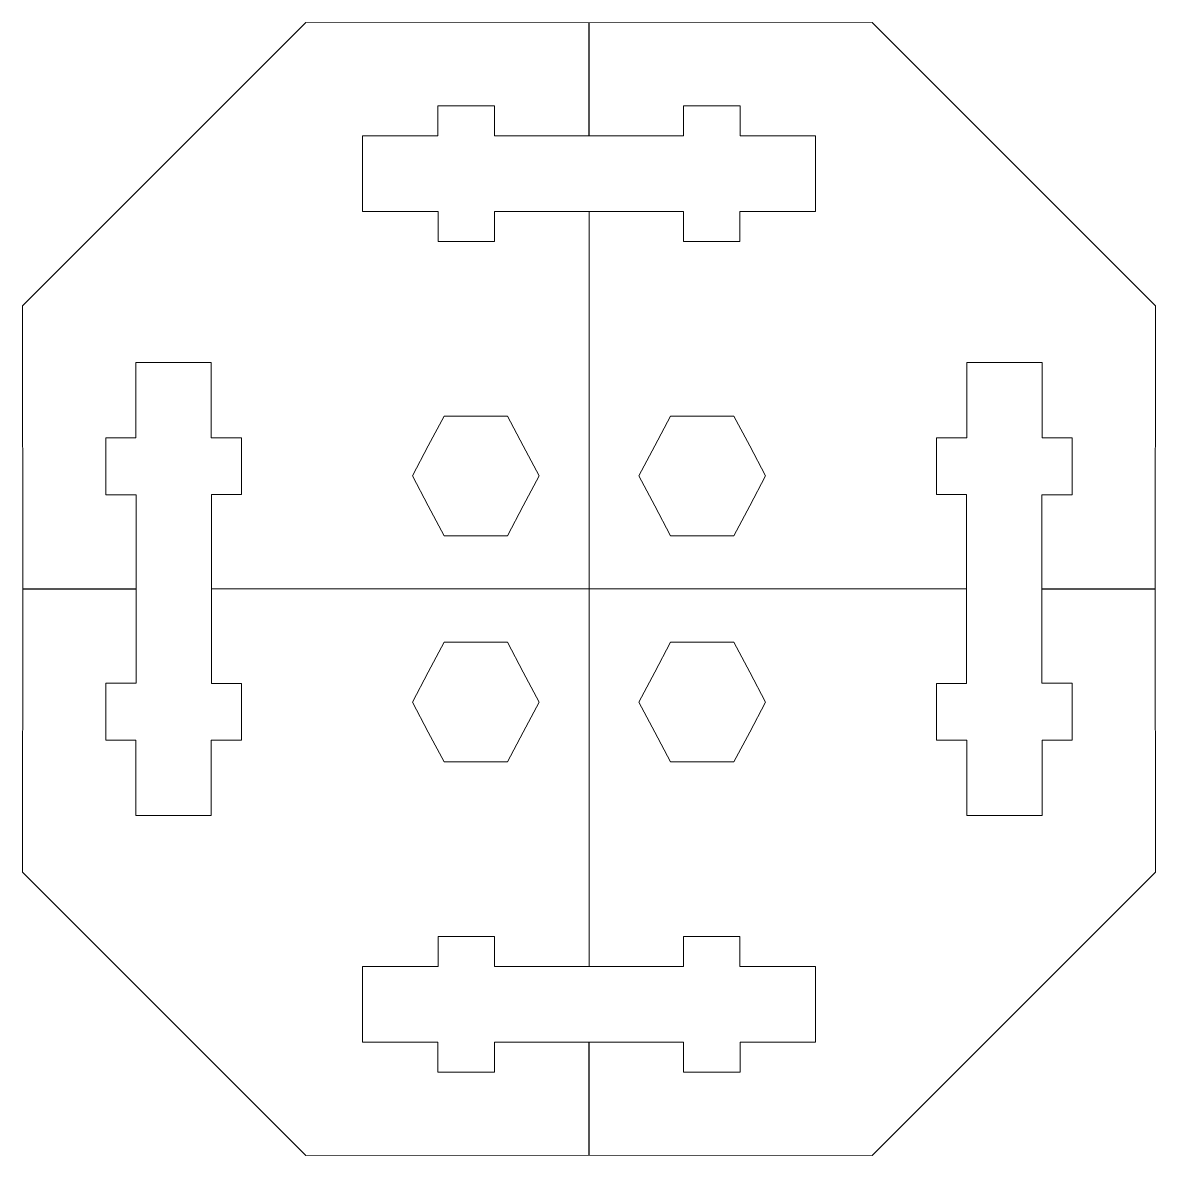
# Model space of a CAD drawing. Header units: millimetres. Extents: x 198 to 2216, y -826 to 151.
# Drawn here: x 1177.5 to 1237.5, y -771.7 to -711.7 of the extents above; entities that cross this region are included whole.
import ezdxf

# ---------------------------------------------------------------- set-up
doc = ezdxf.new("R2010")
doc.units = ezdxf.units.MM
doc.header["$MEASUREMENT"] = 0
doc.layers.add('Layer 1', color=7, linetype='Continuous')

msp = doc.modelspace()

# ---------------------------------------------------------------- linework, layer by layer
at = {"layer": 'Layer 1', "color": 250, "lineweight": 18}
for points, knots in [([(1192.4647, -711.7179), (1192.4647, -711.7179), (1177.4745, -726.7169), (1177.4745, -726.7169), (1177.4745, -726.7169), (1177.4777, -741.7169), (1177.4777, -741.7169), (1177.4777, -741.7169), (1183.4791, -741.7169), (1183.4791, -741.7169), (1183.4791, -741.7169), (1183.4791, -736.7176), (1183.4791, -736.7176), (1183.4791, -736.7176), (1181.8851, -736.7176), (1181.8851, -736.7176), (1181.8851, -736.7176), (1181.8785, -733.7079), (1181.8785, -733.7079), (1181.8785, -733.7079), (1183.476, -733.7079), (1183.476, -733.7079), (1183.476, -733.7079), (1183.476, -729.7091), (1183.476, -729.7091), (1183.476, -729.7091), (1187.4648, -729.7091), (1187.4648, -729.7091), (1187.4648, -729.7091), (1187.4648, -733.711), (1187.4648, -733.711), (1187.4648, -733.711), (1189.0656, -733.711), (1189.0656, -733.711), (1189.0656, -733.711), (1189.0688, -736.704), (1189.0688, -736.704), (1189.0688, -736.704), (1187.4717, -736.704), (1187.4717, -736.704), (1187.4717, -736.704), (1187.4717, -741.7081), (1187.4717, -741.7081), (1187.4717, -741.7081), (1207.4679, -741.7081), (1207.4679, -741.7081), (1207.4679, -741.7081), (1207.4679, -721.7122), (1207.4679, -721.7122), (1207.4679, -721.7122), (1202.468, -721.7122), (1202.468, -721.7122), (1202.468, -721.7122), (1202.468, -723.3098), (1202.468, -723.3098), (1202.468, -723.3098), (1199.4748, -723.3098), (1199.4748, -723.3098), (1199.4748, -723.3098), (1199.4748, -721.7124), (1199.4748, -721.7124), (1199.4748, -721.7124), (1195.4762, -721.7124), (1195.4762, -721.7124), (1195.4762, -721.7124), (1195.4762, -717.7105), (1195.4762, -717.7105), (1195.4762, -717.7105), (1199.4649, -717.7105), (1199.4649, -717.7105), (1199.4649, -717.7105), (1199.4649, -716.1166), (1199.4649, -716.1166), (1199.4649, -716.1166), (1202.4648, -716.1166), (1202.4648, -716.1166), (1202.4648, -716.1166), (1202.4648, -717.7173), (1202.4648, -717.7173), (1202.4648, -717.7173), (1207.4623, -717.7173), (1207.4623, -717.7173), (1207.4623, -717.7173), (1207.4623, -711.7228), (1207.4623, -711.7228), (1207.4623, -711.7228), (1192.4647, -711.7179), (1192.4647, -711.7179)], [0, 0, 0, 0, 0.0344828, 0.0344828, 0.0344828, 0.0689655, 0.0689655, 0.0689655, 0.1034483, 0.1034483, 0.1034483, 0.137931, 0.137931, 0.137931, 0.1724138, 0.1724138, 0.1724138, 0.2068966, 0.2068966, 0.2068966, 0.2413793, 0.2413793, 0.2413793, 0.2758621, 0.2758621, 0.2758621, 0.3103448, 0.3103448, 0.3103448, 0.3448276, 0.3448276, 0.3448276, 0.3793103, 0.3793103, 0.3793103, 0.4137931, 0.4137931, 0.4137931, 0.4482759, 0.4482759, 0.4482759, 0.4827586, 0.4827586, 0.4827586, 0.5172414, 0.5172414, 0.5172414, 0.5517241, 0.5517241, 0.5517241, 0.5862069, 0.5862069, 0.5862069, 0.6206897, 0.6206897, 0.6206897, 0.6551724, 0.6551724, 0.6551724, 0.6896552, 0.6896552, 0.6896552, 0.7241379, 0.7241379, 0.7241379, 0.7586207, 0.7586207, 0.7586207, 0.7931034, 0.7931034, 0.7931034, 0.8275862, 0.8275862, 0.8275862, 0.862069, 0.862069, 0.862069, 0.8965517, 0.8965517, 0.8965517, 0.9310345, 0.9310345, 0.9310345, 0.9655172, 0.9655172, 0.9655172, 1, 1, 1, 1]), ([(1222.4711, -711.7179), (1222.4711, -711.7179), (1237.4613, -726.7169), (1237.4613, -726.7169), (1237.4613, -726.7169), (1237.4581, -741.7169), (1237.4581, -741.7169), (1237.4581, -741.7169), (1231.4567, -741.7169), (1231.4567, -741.7169), (1231.4567, -741.7169), (1231.4567, -736.7176), (1231.4567, -736.7176), (1231.4567, -736.7176), (1233.0507, -736.7176), (1233.0507, -736.7176), (1233.0507, -736.7176), (1233.0573, -733.7079), (1233.0573, -733.7079), (1233.0573, -733.7079), (1231.4598, -733.7079), (1231.4598, -733.7079), (1231.4598, -733.7079), (1231.4598, -729.7091), (1231.4598, -729.7091), (1231.4598, -729.7091), (1227.471, -729.7091), (1227.471, -729.7091), (1227.471, -729.7091), (1227.471, -733.711), (1227.471, -733.711), (1227.471, -733.711), (1225.8702, -733.711), (1225.8702, -733.711), (1225.8702, -733.711), (1225.867, -736.704), (1225.867, -736.704), (1225.867, -736.704), (1227.4641, -736.704), (1227.4641, -736.704), (1227.4641, -736.704), (1227.4641, -741.7081), (1227.4641, -741.7081), (1227.4641, -741.7081), (1207.4679, -741.7081), (1207.4679, -741.7081), (1207.4679, -741.7081), (1207.4679, -721.7122), (1207.4679, -721.7122), (1207.4679, -721.7122), (1212.4678, -721.7122), (1212.4678, -721.7122), (1212.4678, -721.7122), (1212.4678, -723.3098), (1212.4678, -723.3098), (1212.4678, -723.3098), (1215.461, -723.3098), (1215.461, -723.3098), (1215.461, -723.3098), (1215.461, -721.7124), (1215.461, -721.7124), (1215.461, -721.7124), (1219.4596, -721.7124), (1219.4596, -721.7124), (1219.4596, -721.7124), (1219.4596, -717.7105), (1219.4596, -717.7105), (1219.4596, -717.7105), (1215.4709, -717.7105), (1215.4709, -717.7105), (1215.4709, -717.7105), (1215.4709, -716.1166), (1215.4709, -716.1166), (1215.4709, -716.1166), (1212.471, -716.1166), (1212.471, -716.1166), (1212.471, -716.1166), (1212.471, -717.7173), (1212.471, -717.7173), (1212.471, -717.7173), (1207.4735, -717.7173), (1207.4735, -717.7173), (1207.4735, -717.7173), (1207.4735, -711.7228), (1207.4735, -711.7228), (1207.4735, -711.7228), (1222.4711, -711.7179), (1222.4711, -711.7179)], [0, 0, 0, 0, 0.0344828, 0.0344828, 0.0344828, 0.0689655, 0.0689655, 0.0689655, 0.1034483, 0.1034483, 0.1034483, 0.137931, 0.137931, 0.137931, 0.1724138, 0.1724138, 0.1724138, 0.2068966, 0.2068966, 0.2068966, 0.2413793, 0.2413793, 0.2413793, 0.2758621, 0.2758621, 0.2758621, 0.3103448, 0.3103448, 0.3103448, 0.3448276, 0.3448276, 0.3448276, 0.3793103, 0.3793103, 0.3793103, 0.4137931, 0.4137931, 0.4137931, 0.4482759, 0.4482759, 0.4482759, 0.4827586, 0.4827586, 0.4827586, 0.5172414, 0.5172414, 0.5172414, 0.5517241, 0.5517241, 0.5517241, 0.5862069, 0.5862069, 0.5862069, 0.6206897, 0.6206897, 0.6206897, 0.6551724, 0.6551724, 0.6551724, 0.6896552, 0.6896552, 0.6896552, 0.7241379, 0.7241379, 0.7241379, 0.7586207, 0.7586207, 0.7586207, 0.7931034, 0.7931034, 0.7931034, 0.8275862, 0.8275862, 0.8275862, 0.862069, 0.862069, 0.862069, 0.8965517, 0.8965517, 0.8965517, 0.9310345, 0.9310345, 0.9310345, 0.9655172, 0.9655172, 0.9655172, 1, 1, 1, 1]), ([(1199.7959, -738.8881), (1199.7959, -738.8881), (1198.9584, -737.3036), (1198.9584, -737.3036), (1198.9584, -737.3036), (1198.1209, -735.7191), (1198.1209, -735.7191), (1198.1209, -735.7191), (1198.9584, -734.1346), (1198.9584, -734.1346), (1198.9584, -734.1346), (1199.7959, -732.5501), (1199.7959, -732.5501), (1199.7959, -732.5501), (1201.4709, -732.5501), (1201.4709, -732.5501), (1201.4709, -732.5501), (1203.1459, -732.5501), (1203.1459, -732.5501), (1203.1459, -732.5501), (1203.9834, -734.1346), (1203.9834, -734.1346), (1203.9834, -734.1346), (1204.8209, -735.7191), (1204.8209, -735.7191), (1204.8209, -735.7191), (1203.9834, -737.3036), (1203.9834, -737.3036), (1203.9834, -737.3036), (1203.1459, -738.8881), (1203.1459, -738.8881), (1203.1459, -738.8881), (1201.4709, -738.8881), (1201.4709, -738.8881), (1201.4709, -738.8881), (1199.7959, -738.8881), (1199.7959, -738.8881)], [0, 0, 0, 0, 0.0833333, 0.0833333, 0.0833333, 0.1666667, 0.1666667, 0.1666667, 0.25, 0.25, 0.25, 0.3333333, 0.3333333, 0.3333333, 0.4166667, 0.4166667, 0.4166667, 0.5, 0.5, 0.5, 0.5833333, 0.5833333, 0.5833333, 0.6666667, 0.6666667, 0.6666667, 0.75, 0.75, 0.75, 0.8333333, 0.8333333, 0.8333333, 0.9166667, 0.9166667, 0.9166667, 1, 1, 1, 1]), ([(1215.1399, -738.8881), (1215.1399, -738.8881), (1215.9774, -737.3036), (1215.9774, -737.3036), (1215.9774, -737.3036), (1216.8149, -735.7191), (1216.8149, -735.7191), (1216.8149, -735.7191), (1215.9774, -734.1346), (1215.9774, -734.1346), (1215.9774, -734.1346), (1215.1399, -732.5501), (1215.1399, -732.5501), (1215.1399, -732.5501), (1213.4649, -732.5501), (1213.4649, -732.5501), (1213.4649, -732.5501), (1211.7899, -732.5501), (1211.7899, -732.5501), (1211.7899, -732.5501), (1210.9524, -734.1346), (1210.9524, -734.1346), (1210.9524, -734.1346), (1210.1149, -735.7191), (1210.1149, -735.7191), (1210.1149, -735.7191), (1210.9524, -737.3036), (1210.9524, -737.3036), (1210.9524, -737.3036), (1211.7899, -738.8881), (1211.7899, -738.8881), (1211.7899, -738.8881), (1213.4649, -738.8881), (1213.4649, -738.8881), (1213.4649, -738.8881), (1215.1399, -738.8881), (1215.1399, -738.8881)], [0, 0, 0, 0, 0.0833333, 0.0833333, 0.0833333, 0.1666667, 0.1666667, 0.1666667, 0.25, 0.25, 0.25, 0.3333333, 0.3333333, 0.3333333, 0.4166667, 0.4166667, 0.4166667, 0.5, 0.5, 0.5, 0.5833333, 0.5833333, 0.5833333, 0.6666667, 0.6666667, 0.6666667, 0.75, 0.75, 0.75, 0.8333333, 0.8333333, 0.8333333, 0.9166667, 0.9166667, 0.9166667, 1, 1, 1, 1]), ([(1192.4647, -771.6983), (1192.4647, -771.6983), (1177.4745, -756.6993), (1177.4745, -756.6993), (1177.4745, -756.6993), (1177.4777, -741.6993), (1177.4777, -741.6993), (1177.4777, -741.6993), (1183.4791, -741.6993), (1183.4791, -741.6993), (1183.4791, -741.6993), (1183.4791, -746.6986), (1183.4791, -746.6986), (1183.4791, -746.6986), (1181.8851, -746.6986), (1181.8851, -746.6986), (1181.8851, -746.6986), (1181.8785, -749.7083), (1181.8785, -749.7083), (1181.8785, -749.7083), (1183.476, -749.7083), (1183.476, -749.7083), (1183.476, -749.7083), (1183.476, -753.7071), (1183.476, -753.7071), (1183.476, -753.7071), (1187.4648, -753.7071), (1187.4648, -753.7071), (1187.4648, -753.7071), (1187.4648, -749.7052), (1187.4648, -749.7052), (1187.4648, -749.7052), (1189.0656, -749.7052), (1189.0656, -749.7052), (1189.0656, -749.7052), (1189.0688, -746.7122), (1189.0688, -746.7122), (1189.0688, -746.7122), (1187.4717, -746.7122), (1187.4717, -746.7122), (1187.4717, -746.7122), (1187.4717, -741.7081), (1187.4717, -741.7081), (1187.4717, -741.7081), (1207.4679, -741.7081), (1207.4679, -741.7081), (1207.4679, -741.7081), (1207.4679, -761.704), (1207.4679, -761.704), (1207.4679, -761.704), (1202.468, -761.704), (1202.468, -761.704), (1202.468, -761.704), (1202.468, -760.1064), (1202.468, -760.1064), (1202.468, -760.1064), (1199.4748, -760.1064), (1199.4748, -760.1064), (1199.4748, -760.1064), (1199.4748, -761.7038), (1199.4748, -761.7038), (1199.4748, -761.7038), (1195.4762, -761.7038), (1195.4762, -761.7038), (1195.4762, -761.7038), (1195.4762, -765.7057), (1195.4762, -765.7057), (1195.4762, -765.7057), (1199.4649, -765.7057), (1199.4649, -765.7057), (1199.4649, -765.7057), (1199.4649, -767.2996), (1199.4649, -767.2996), (1199.4649, -767.2996), (1202.4648, -767.2996), (1202.4648, -767.2996), (1202.4648, -767.2996), (1202.4648, -765.6989), (1202.4648, -765.6989), (1202.4648, -765.6989), (1207.4623, -765.6989), (1207.4623, -765.6989), (1207.4623, -765.6989), (1207.4623, -771.6934), (1207.4623, -771.6934), (1207.4623, -771.6934), (1192.4647, -771.6983), (1192.4647, -771.6983)], [0, 0, 0, 0, 0.0344828, 0.0344828, 0.0344828, 0.0689655, 0.0689655, 0.0689655, 0.1034483, 0.1034483, 0.1034483, 0.137931, 0.137931, 0.137931, 0.1724138, 0.1724138, 0.1724138, 0.2068966, 0.2068966, 0.2068966, 0.2413793, 0.2413793, 0.2413793, 0.2758621, 0.2758621, 0.2758621, 0.3103448, 0.3103448, 0.3103448, 0.3448276, 0.3448276, 0.3448276, 0.3793103, 0.3793103, 0.3793103, 0.4137931, 0.4137931, 0.4137931, 0.4482759, 0.4482759, 0.4482759, 0.4827586, 0.4827586, 0.4827586, 0.5172414, 0.5172414, 0.5172414, 0.5517241, 0.5517241, 0.5517241, 0.5862069, 0.5862069, 0.5862069, 0.6206897, 0.6206897, 0.6206897, 0.6551724, 0.6551724, 0.6551724, 0.6896552, 0.6896552, 0.6896552, 0.7241379, 0.7241379, 0.7241379, 0.7586207, 0.7586207, 0.7586207, 0.7931034, 0.7931034, 0.7931034, 0.8275862, 0.8275862, 0.8275862, 0.862069, 0.862069, 0.862069, 0.8965517, 0.8965517, 0.8965517, 0.9310345, 0.9310345, 0.9310345, 0.9655172, 0.9655172, 0.9655172, 1, 1, 1, 1]), ([(1222.4711, -771.6983), (1222.4711, -771.6983), (1237.4613, -756.6993), (1237.4613, -756.6993), (1237.4613, -756.6993), (1237.4581, -741.6993), (1237.4581, -741.6993), (1237.4581, -741.6993), (1231.4567, -741.6993), (1231.4567, -741.6993), (1231.4567, -741.6993), (1231.4567, -746.6986), (1231.4567, -746.6986), (1231.4567, -746.6986), (1233.0507, -746.6986), (1233.0507, -746.6986), (1233.0507, -746.6986), (1233.0573, -749.7083), (1233.0573, -749.7083), (1233.0573, -749.7083), (1231.4598, -749.7083), (1231.4598, -749.7083), (1231.4598, -749.7083), (1231.4598, -753.7071), (1231.4598, -753.7071), (1231.4598, -753.7071), (1227.471, -753.7071), (1227.471, -753.7071), (1227.471, -753.7071), (1227.471, -749.7052), (1227.471, -749.7052), (1227.471, -749.7052), (1225.8702, -749.7052), (1225.8702, -749.7052), (1225.8702, -749.7052), (1225.867, -746.7122), (1225.867, -746.7122), (1225.867, -746.7122), (1227.4641, -746.7122), (1227.4641, -746.7122), (1227.4641, -746.7122), (1227.4641, -741.7081), (1227.4641, -741.7081), (1227.4641, -741.7081), (1207.4679, -741.7081), (1207.4679, -741.7081), (1207.4679, -741.7081), (1207.4679, -761.704), (1207.4679, -761.704), (1207.4679, -761.704), (1212.4678, -761.704), (1212.4678, -761.704), (1212.4678, -761.704), (1212.4678, -760.1064), (1212.4678, -760.1064), (1212.4678, -760.1064), (1215.461, -760.1064), (1215.461, -760.1064), (1215.461, -760.1064), (1215.461, -761.7038), (1215.461, -761.7038), (1215.461, -761.7038), (1219.4596, -761.7038), (1219.4596, -761.7038), (1219.4596, -761.7038), (1219.4596, -765.7057), (1219.4596, -765.7057), (1219.4596, -765.7057), (1215.4709, -765.7057), (1215.4709, -765.7057), (1215.4709, -765.7057), (1215.4709, -767.2996), (1215.4709, -767.2996), (1215.4709, -767.2996), (1212.471, -767.2996), (1212.471, -767.2996), (1212.471, -767.2996), (1212.471, -765.6989), (1212.471, -765.6989), (1212.471, -765.6989), (1207.4735, -765.6989), (1207.4735, -765.6989), (1207.4735, -765.6989), (1207.4735, -771.6934), (1207.4735, -771.6934), (1207.4735, -771.6934), (1222.4711, -771.6983), (1222.4711, -771.6983)], [0, 0, 0, 0, 0.0344828, 0.0344828, 0.0344828, 0.0689655, 0.0689655, 0.0689655, 0.1034483, 0.1034483, 0.1034483, 0.137931, 0.137931, 0.137931, 0.1724138, 0.1724138, 0.1724138, 0.2068966, 0.2068966, 0.2068966, 0.2413793, 0.2413793, 0.2413793, 0.2758621, 0.2758621, 0.2758621, 0.3103448, 0.3103448, 0.3103448, 0.3448276, 0.3448276, 0.3448276, 0.3793103, 0.3793103, 0.3793103, 0.4137931, 0.4137931, 0.4137931, 0.4482759, 0.4482759, 0.4482759, 0.4827586, 0.4827586, 0.4827586, 0.5172414, 0.5172414, 0.5172414, 0.5517241, 0.5517241, 0.5517241, 0.5862069, 0.5862069, 0.5862069, 0.6206897, 0.6206897, 0.6206897, 0.6551724, 0.6551724, 0.6551724, 0.6896552, 0.6896552, 0.6896552, 0.7241379, 0.7241379, 0.7241379, 0.7586207, 0.7586207, 0.7586207, 0.7931034, 0.7931034, 0.7931034, 0.8275862, 0.8275862, 0.8275862, 0.862069, 0.862069, 0.862069, 0.8965517, 0.8965517, 0.8965517, 0.9310345, 0.9310345, 0.9310345, 0.9655172, 0.9655172, 0.9655172, 1, 1, 1, 1]), ([(1199.7959, -744.5281), (1199.7959, -744.5281), (1198.9584, -746.1126), (1198.9584, -746.1126), (1198.9584, -746.1126), (1198.1209, -747.6971), (1198.1209, -747.6971), (1198.1209, -747.6971), (1198.9584, -749.2816), (1198.9584, -749.2816), (1198.9584, -749.2816), (1199.7959, -750.8661), (1199.7959, -750.8661), (1199.7959, -750.8661), (1201.4709, -750.8661), (1201.4709, -750.8661), (1201.4709, -750.8661), (1203.1459, -750.8661), (1203.1459, -750.8661), (1203.1459, -750.8661), (1203.9834, -749.2816), (1203.9834, -749.2816), (1203.9834, -749.2816), (1204.8209, -747.6971), (1204.8209, -747.6971), (1204.8209, -747.6971), (1203.9834, -746.1126), (1203.9834, -746.1126), (1203.9834, -746.1126), (1203.1459, -744.5281), (1203.1459, -744.5281), (1203.1459, -744.5281), (1201.4709, -744.5281), (1201.4709, -744.5281), (1201.4709, -744.5281), (1199.7959, -744.5281), (1199.7959, -744.5281)], [0, 0, 0, 0, 0.0833333, 0.0833333, 0.0833333, 0.1666667, 0.1666667, 0.1666667, 0.25, 0.25, 0.25, 0.3333333, 0.3333333, 0.3333333, 0.4166667, 0.4166667, 0.4166667, 0.5, 0.5, 0.5, 0.5833333, 0.5833333, 0.5833333, 0.6666667, 0.6666667, 0.6666667, 0.75, 0.75, 0.75, 0.8333333, 0.8333333, 0.8333333, 0.9166667, 0.9166667, 0.9166667, 1, 1, 1, 1]), ([(1215.1399, -744.5281), (1215.1399, -744.5281), (1215.9774, -746.1126), (1215.9774, -746.1126), (1215.9774, -746.1126), (1216.8149, -747.6971), (1216.8149, -747.6971), (1216.8149, -747.6971), (1215.9774, -749.2816), (1215.9774, -749.2816), (1215.9774, -749.2816), (1215.1399, -750.8661), (1215.1399, -750.8661), (1215.1399, -750.8661), (1213.4649, -750.8661), (1213.4649, -750.8661), (1213.4649, -750.8661), (1211.7899, -750.8661), (1211.7899, -750.8661), (1211.7899, -750.8661), (1210.9524, -749.2816), (1210.9524, -749.2816), (1210.9524, -749.2816), (1210.1149, -747.6971), (1210.1149, -747.6971), (1210.1149, -747.6971), (1210.9524, -746.1126), (1210.9524, -746.1126), (1210.9524, -746.1126), (1211.7899, -744.5281), (1211.7899, -744.5281), (1211.7899, -744.5281), (1213.4649, -744.5281), (1213.4649, -744.5281), (1213.4649, -744.5281), (1215.1399, -744.5281), (1215.1399, -744.5281)], [0, 0, 0, 0, 0.0833333, 0.0833333, 0.0833333, 0.1666667, 0.1666667, 0.1666667, 0.25, 0.25, 0.25, 0.3333333, 0.3333333, 0.3333333, 0.4166667, 0.4166667, 0.4166667, 0.5, 0.5, 0.5, 0.5833333, 0.5833333, 0.5833333, 0.6666667, 0.6666667, 0.6666667, 0.75, 0.75, 0.75, 0.8333333, 0.8333333, 0.8333333, 0.9166667, 0.9166667, 0.9166667, 1, 1, 1, 1])]:
    msp.add_open_spline(points, degree=3, knots=knots, dxfattribs=at)

doc.saveas('drawing.dxf')
